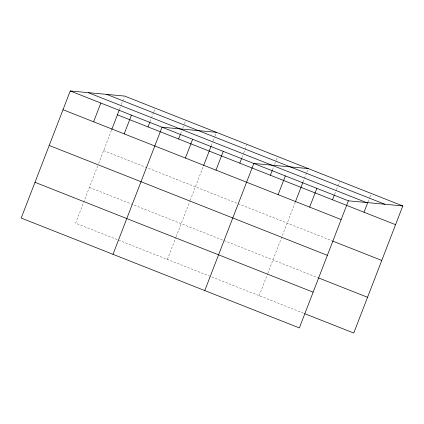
<?xml version="1.0" encoding="UTF-8"?>
<svg xmlns="http://www.w3.org/2000/svg" width="424" height="424" viewBox="0 0 424 424"><rect width="100%" height="100%" fill="white"/><g stroke="black" fill="none" stroke-linecap="round" stroke-linejoin="round"><path stroke-width="0.32" stroke-dasharray="2.12 1.59" d="M97.695 165.938L75.605 223.188L303.436 313.166M98.644 163.484L111.708 129.627M119.52 109.387L121.153 105.152M121.386 104.548L124.184 97.292M150.112 121.471L153.615 112.397M153.848 111.793L154.781 109.376M180.709 133.555L181.88 130.534M182.813 128.112L184.212 124.481M184.445 123.877L185.611 120.856M167.395 259.44L175.96 237.244M176.198 236.629L189.957 200.965M190.196 200.351L203.26 166.494M211.306 145.639L212.938 141.404M213.171 140.8L214.809 136.565M215.042 135.961L216.208 132.94M241.903 157.723L243.535 153.488M243.768 152.884L246.805 145.024M272.5 169.807L273.666 166.786M274.598 164.364L275.998 160.733M276.236 160.129L277.169 157.712M259.186 295.692L267.512 274.111M267.745 273.496L295.046 202.746M303.096 181.891L306.594 172.817M306.828 172.213L307.766 169.796M334.621 194.34L336.253 190.106M336.486 189.502L339.518 181.642M368.011 201.951L369.643 197.722M369.876 197.112L371.042 194.091M103.62 150.589L332.056 240.811M89.406 187.429L317.841 277.651"/><path stroke-width="0.64" d="M402.8 205.937L124.651 96.078L70.246 90.959L21.2 218.063L299.349 327.922L348.396 200.812L402.8 205.937L353.754 333.041L304.649 313.649M93.609 121.794L100.843 103.043M111.708 129.627L119.287 109.991M124.206 133.878L131.44 115.127M148.013 126.914L149.879 122.075M112.991 254.315L162.037 127.211L216.441 132.33M178.61 138.998L180.476 134.159M185.394 158.046L192.629 139.295M203.499 165.879L211.073 146.243M215.991 170.13L223.225 151.379M239.804 163.166L241.669 158.327M204.776 290.567L253.822 163.463L308.232 168.582M270.401 175.25L272.266 170.411M278.112 194.664L285.347 175.912M295.284 202.131L302.863 182.495M309.637 207.113L316.871 188.362M332.517 199.784L334.388 194.945M364.041 212.239L367.778 202.561M106.7 94.388L384.844 204.246M88.203 92.649L366.347 202.502M70.246 90.959L348.396 200.812M117.416 114.83L395.566 224.688M63.012 109.71L341.156 219.563M332.665 241.049L381.77 260.442M49.216 145.469L327.36 255.322M318.445 277.89L367.55 297.282M34.996 182.309L313.145 292.163"/></g></svg>
